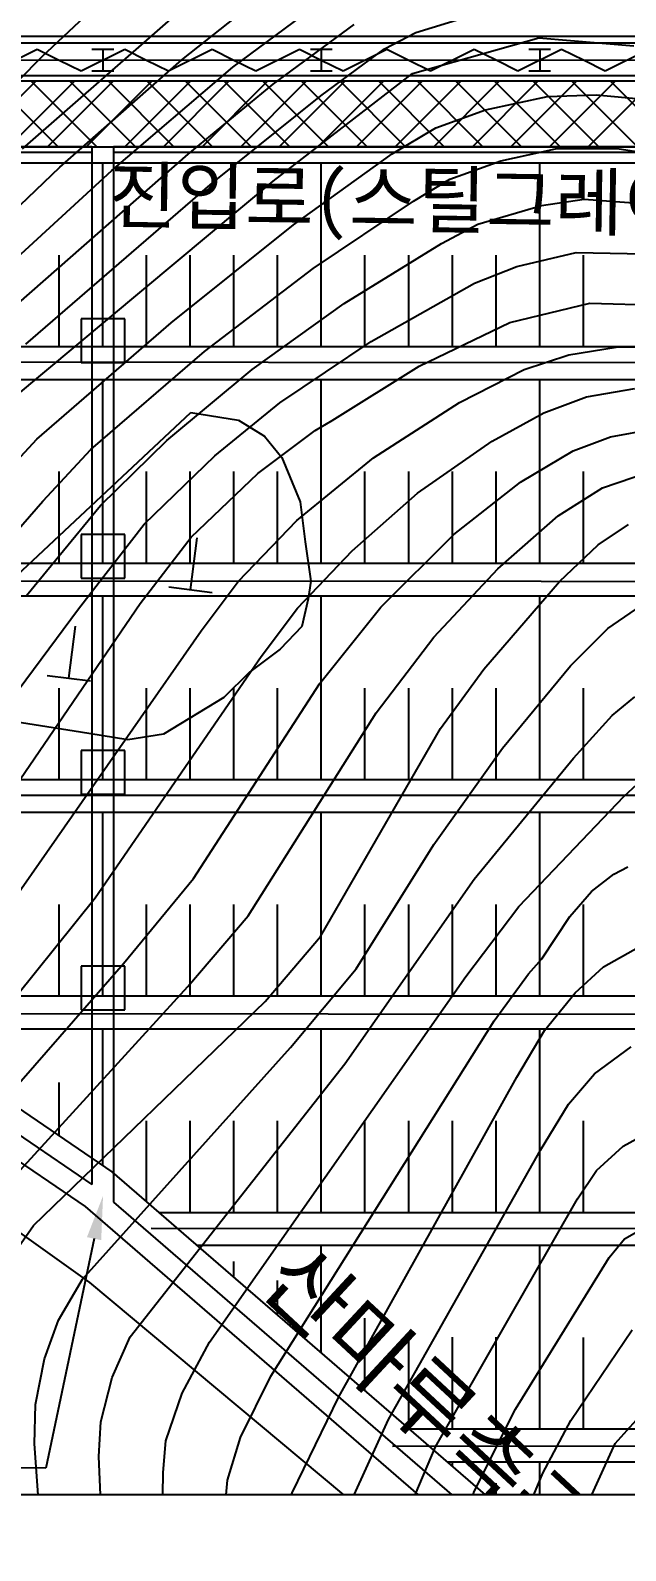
# Model space of a CAD drawing. Header units: millimetres. Extents: x 17638 to 18434, y 1103 to 1809.
# Drawn here: x 17876.3 to 17903.5, y 1399.7 to 1469.3 of the extents above; entities that cross this region are included whole.
import ezdxf
from ezdxf.xclip import XClip

# ---------------------------------------------------------------- set-up
doc = ezdxf.new("R2010")
doc.units = ezdxf.units.MM
doc.header["$LTSCALE"] = 10
doc.header["$MEASUREMENT"] = 0
doc.header["$XCLIPFRAME"] = 2
doc.layers.add('TX-PAPR', color=2, linetype='Continuous', plot=False)
doc.layers.add('TZ-BASE', color=253, linetype='Continuous')
doc.styles.add('HANA', font='GulimChe.ttf')

# ---------------------------------------------------------------- blocks, each defined once
blk = doc.blocks.new('JD-CDFDG5GDCH4')
at = {"layer": 'TZ-BASE'}
for p, q in [((157.204, -9.235, -209.01), (162.329, -4.402, -209.01)), ((156.317, -13.441, -208.01), (165.079, -5.777, -208.01)), ((163.622, -9.372, -207.01), (166.833, -6.819, -207.01)), ((165.954, -9.706, -206.01), (169.89, -6.793, -206.01)), ((174.333, -8.115, -204.01), (179.366, -6.562, -204.01)), ((199.526, -8.3, -393.01), (111.208, -8.3, -393.01)), ((167.802, -10.478, -205.01), (171.507, -7.758, -205.01)), ((172.895, -8.863, -204.01), (174.333, -8.115, -204.01)), ((199.525, -8.6, -393.01), (111.207, -8.6, -393.01)), ((155, -9.877, -393.01), (157, -8.877, -393.01)), ((157, -8.877, -393.01), (158, -9.377, -393.01)), ((159, -9.877, -393.01), (161, -8.876, -393.01)), ((159.5, -8.877, -393.01), (160.5, -8.876, -393.01)), ((160, -8.877, -393.01), (160, -9.877, -393.01)), ((161, -8.876, -393.01), (162, -9.376, -393.01)), ((163, -9.876, -393.01), (165, -8.876, -393.01)), ((165, -8.876, -393.01), (166, -9.376, -393.01)), ((167, -9.876, -393.01), (169, -8.875, -393.01)), ((169, -8.875, -393.01), (170, -9.375, -393.01)), ((169.5, -8.875, -393.01), (170.5, -8.875, -393.01)), ((169.985, -11.015, -204.01), (172.895, -8.863, -204.01)), ((170, -8.875, -393.01), (170, -9.875, -393.01)), ((171, -9.875, -393.01), (173, -8.875, -393.01)), ((173, -8.875, -393.01), (174, -9.375, -393.01)), ((174.175, -9.989, -203.01), (179.963, -8.366, -203.01)), ((175, -9.875, -393.01), (177, -8.874, -393.01)), ((177, -8.874, -393.01), (178, -9.374, -393.01)), ((179, -9.874, -393.01), (181, -8.874, -393.01)), ((179.5, -8.874, -393.01), (180.5, -8.874, -393.01)), ((179.963, -8.366, -203.01), (184.311, -8.728, -203.01)), ((180, -8.874, -393.01), (180, -9.874, -393.01)), ((181, -8.874, -393.01), (182, -9.374, -393.01)), ((183, -9.874, -393.01), (185, -8.873, -393.01)), ((152.486, -14.006, -209.01), (157.204, -9.235, -209.01)), ((158, -9.377, -393.01), (159, -9.877, -393.01)), ((158.028, -14.282, -207.01), (163.622, -9.372, -207.01)), ((160.412, -14.428, -206.01), (165.954, -9.706, -206.01)), ((162, -9.376, -393.01), (163, -9.876, -393.01)), ((166, -9.376, -393.01), (167, -9.876, -393.01)), ((170, -9.375, -393.01), (171, -9.875, -393.01)), ((174, -9.375, -393.01), (175, -9.875, -393.01)), ((178, -9.374, -393.01), (179, -9.874, -393.01)), ((182, -9.374, -393.01), (183, -9.874, -393.01)), ((199.52, -10.1, -393.01), (109.898, -10.1, -393.01)), ((199.519, -10.35, -393.01), (109.913, -10.35, -393.01)), ((280, -10.35, -393.01), (113.339, -10.35, -393.01)), ((153.935, -13.35, -393.01), (156.935, -10.35, -393.01)), ((157.952, -13.35, -393.01), (154.952, -10.35, -393.01)), ((155.703, -13.35, -393.01), (158.703, -10.35, -393.01)), ((159.719, -13.35, -393.01), (156.719, -10.35, -393.01)), ((157.471, -13.35, -393.01), (160.471, -10.35, -393.01)), ((161.487, -13.35, -393.01), (158.487, -10.35, -393.01)), ((159.239, -13.35, -393.01), (162.239, -10.35, -393.01)), ((159.5, -9.877, -393.01), (160.5, -9.876, -393.01)), ((163.255, -13.35, -393.01), (160.255, -10.35, -393.01)), ((161.006, -13.35, -393.01), (164.006, -10.35, -393.01)), ((165.023, -13.35, -393.01), (162.023, -10.35, -393.01)), ((162.774, -13.35, -393.01), (165.774, -10.35, -393.01)), ((166.79, -13.35, -393.01), (163.79, -10.35, -393.01)), ((164.542, -13.35, -393.01), (167.542, -10.35, -393.01)), ((168.558, -13.35, -393.01), (165.558, -10.35, -393.01)), ((166.31, -13.35, -393.01), (169.31, -10.35, -393.01)), ((170.326, -13.35, -393.01), (167.326, -10.35, -393.01)), ((167.793, -14.916, -203.01), (174.175, -9.989, -203.01)), ((168.077, -13.35, -393.01), (171.077, -10.35, -393.01)), ((172.094, -13.35, -393.01), (169.094, -10.35, -393.01)), ((169.5, -9.875, -393.01), (170.5, -9.875, -393.01)), ((169.845, -13.35, -393.01), (172.845, -10.35, -393.01)), ((173.861, -13.35, -393.01), (170.861, -10.35, -393.01)), ((171.613, -13.35, -393.01), (174.613, -10.35, -393.01)), ((175.629, -13.35, -393.01), (172.629, -10.35, -393.01)), ((173.381, -13.35, -393.01), (176.381, -10.35, -393.01)), ((177.397, -13.35, -393.01), (174.397, -10.35, -393.01)), ((175.149, -13.35, -393.01), (178.149, -10.35, -393.01)), ((179.165, -13.35, -393.01), (176.165, -10.35, -393.01)), ((176.916, -13.35, -393.01), (179.916, -10.35, -393.01)), ((180.933, -13.35, -393.01), (177.933, -10.35, -393.01)), ((178.684, -13.35, -393.01), (181.684, -10.35, -393.01)), ((179.5, -9.874, -393.01), (180.5, -9.874, -393.01)), ((182.7, -13.35, -393.01), (179.7, -10.35, -393.01)), ((180.452, -13.35, -393.01), (183.452, -10.35, -393.01)), ((184.468, -13.35, -393.01), (181.468, -10.35, -393.01)), ((182.22, -13.35, -393.01), (185.22, -10.35, -393.01)), ((186.236, -13.35, -393.01), (183.236, -10.35, -393.01)), ((163.906, -13.683, -205.01), (167.802, -10.478, -205.01)), ((165.025, -14.996, -204.01), (169.985, -11.015, -204.01)), ((177.511, -11.658, -202.01), (180.361, -11.042, -202.01)), ((180.361, -11.042, -202.01), (182.582, -10.974, -202.01)), ((182.582, -10.974, -202.01), (184.753, -11.167, -202.01)), ((175.243, -12.484, -202.01), (177.511, -11.658, -202.01)), ((173.246, -13.666, -202.01), (175.243, -12.484, -202.01)), ((159.492, -13.35, -393.01), (110.087, -13.35, -393.01)), ((159.492, -13.6, -393.01), (110.102, -13.6, -393.01)), ((113.339, -13.35, -393.01), (280, -13.35, -393.01)), ((156.137, -20.495, -205.01), (163.906, -13.683, -205.01)), ((159.492, -13.35, -393.01), (159.492, -60.814, -393.01)), ((160.492, -13.35, -393.01), (160.492, -61.622, -393.01)), ((199.508, -13.35, -393.01), (160.492, -13.35, -393.01)), ((199.508, -13.6, -393.01), (160.492, -13.6, -393.01)), ((168.729, -16.917, -202.01), (173.246, -13.666, -202.01)), ((178.212, -13.987, -201.01), (180.723, -13.435, -201.01)), ((180.723, -13.435, -201.01), (183.551, -13.42, -201.01)), ((183.551, -13.42, -201.01), (187.756, -14.068, -201.01)), ((199.506, -14.1, -393.01), (105.807, -14.1, -393.01)), ((150.737, -21.241, -207.01), (158.028, -14.282, -207.01)), ((153.509, -20.759, -206.01), (160.412, -14.428, -206.01)), ((160, -22.5, -393.01), (160, -14.1, -393.01)), ((170, -22.5, -393.01), (170, -14.1, -393.01)), ((175.887, -14.826, -201.01), (178.212, -13.987, -201.01)), ((180, -22.5, -393.01), (180, -14.1, -393.01)), ((155.862, -24.877, -203.01), (167.793, -14.916, -203.01)), ((156.481, -22.367, -204.01), (165.025, -14.996, -204.01)), ((174.22, -15.828, -201.01), (175.887, -14.826, -201.01)), ((169.627, -18.908, -201.01), (174.22, -15.828, -201.01)), ((180.083, -16.024, -200.01), (182.029, -15.734, -200.01)), ((182.029, -15.734, -200.01), (185.662, -16.007, -200.01)), ((177.173, -16.876, -200.01), (180.083, -16.024, -200.01)), ((163.125, -21.396, -202.01), (168.729, -16.917, -202.01)), ((175.51, -17.767, -200.01), (177.173, -16.876, -200.01)), ((171.049, -20.51, -200.01), (175.51, -17.767, -200.01)), ((158, -22.5, -393.01), (158, -18.3, -393.01)), ((162, -22.5, -393.01), (162, -18.3, -393.01)), ((164, -22.5, -393.01), (164, -18.3, -393.01)), ((166, -22.5, -393.01), (166, -18.3, -393.01)), ((168, -22.5, -393.01), (168, -18.3, -393.01)), ((172, -22.5, -393.01), (172, -18.3, -393.01)), ((174, -22.5, -393.01), (174, -18.3, -393.01)), ((176, -22.5, -393.01), (176, -18.3, -393.01)), ((178, -22.5, -393.01), (178, -18.3, -393.01)), ((178.955, -18.822, -199.01), (181.662, -18.184, -199.01)), ((181.662, -18.184, -199.01), (184.779, -18.234, -199.01)), ((182, -22.5, -393.01), (182, -18.3, -393.01)), ((164.66, -22.703, -201.01), (169.627, -18.908, -201.01)), ((177.011, -19.586, -199.01), (178.955, -18.822, -199.01)), ((172.289, -22.245, -199.01), (177.011, -19.586, -199.01)), ((166.828, -23.529, -200.01), (171.049, -20.51, -200.01)), ((178.629, -21.379, -198.01), (182.293, -20.498, -198.01)), ((182.293, -20.498, -198.01), (187.347, -20.64, -198.01)), ((156.982, -26.724, -202.01), (163.125, -21.396, -202.01)), ((161.004, -21.206, -393.01), (159.004, -21.206, -393.01)), ((159.004, -21.206, -393.01), (159.004, -23.206, -393.01)), ((161.004, -23.206, -393.01), (161.004, -21.206, -393.01)), ((174.483, -23.382, -198.01), (178.629, -21.379, -198.01)), ((168.108, -25.062, -199.01), (172.289, -22.245, -199.01)), ((199.476, -22.5, -393.01), (118.874, -22.5, -393.01)), ((159.444, -27.184, -201.01), (164.66, -22.703, -201.01)), ((179.291, -23.533, -197.01), (181.328, -22.853, -197.01)), ((181.328, -22.853, -197.01), (183.504, -22.502, -197.01)), ((183.504, -22.502, -197.01), (186.541, -22.475, -197.01)), ((118.082, -23.142, -393.01), (180.041, -23.205, -393.01)), ((159.004, -23.206, -393.01), (161.004, -23.206, -393.01)), ((162.927, -26.774, -200.01), (166.828, -23.529, -200.01)), ((170.5, -25.863, -198.01), (174.483, -23.382, -198.01)), ((176.325, -25.037, -197.01), (179.291, -23.533, -197.01)), ((180.041, -23.205, -393.01), (219.98, -23.186, -393.01)), ((199.471, -24, -393.01), (140, -24, -393.01)), ((160, -32.4, -393.01), (160, -24, -393.01)), ((170, -32.4, -393.01), (170, -24, -393.01)), ((180, -32.4, -393.01), (180, -24, -393.01)), ((180.189, -25.506, -196.01), (182.135, -24.774, -196.01)), ((182.135, -24.774, -196.01), (184.349, -24.4, -196.01)), ((151.424, -37.29, -201.845), (164.032, -25.496, -201.845)), ((164.032, -25.496, -201.845), (166.203, -25.841, -201.845)), ((165.125, -27.483, -199.01), (168.108, -25.062, -199.01)), ((172.396, -27.575, -197.01), (176.325, -25.037, -197.01)), ((177.824, -26.805, -196.01), (180.189, -25.506, -196.01)), ((166.203, -25.841, -201.845), (167.397, -26.587, -201.845)), ((167.099, -28.285, -198.01), (169.726, -26.32, -198.01)), ((169.726, -26.32, -198.01), (170.5, -25.863, -198.01)), ((183.241, -26.608, -195.01), (185.236, -26.24, -195.01)), ((152.199, -31.788, -202.01), (156.982, -26.724, -202.01)), ((159.886, -29.75, -200.01), (162.927, -26.774, -200.01)), ((167.397, -26.587, -201.845), (168.199, -27.549, -201.845)), ((174.406, -29.18, -196.01), (177.824, -26.805, -196.01)), ((181.537, -27.253, -195.01), (183.241, -26.608, -195.01)), ((157.256, -29.55, -201.01), (159.444, -27.184, -201.01)), ((161.894, -30.599, -199.01), (165.125, -27.483, -199.01)), ((168.199, -27.549, -201.845), (169.028, -29.589, -201.845)), ((168.884, -30.432, -197.01), (172.396, -27.575, -197.01)), ((179.122, -28.689, -195.01), (181.537, -27.253, -195.01)), ((158, -32.4, -393.01), (158, -28.2, -393.01)), ((162, -32.4, -393.01), (162, -28.2, -393.01)), ((164, -32.4, -393.01), (164, -28.2, -393.01)), ((164.044, -31.202, -198.01), (167.099, -28.285, -198.01)), ((166, -32.4, -393.01), (166, -28.2, -393.01)), ((168, -32.4, -393.01), (168, -28.2, -393.01)), ((172, -32.4, -393.01), (172, -28.2, -393.01)), ((174, -32.4, -393.01), (174, -28.2, -393.01)), ((176, -32.4, -393.01), (176, -28.2, -393.01)), ((178, -32.4, -393.01), (178, -28.2, -393.01)), ((182, -32.4, -393.01), (182, -28.2, -393.01)), ((182.876, -28.947, -194.01), (184.984, -28.221, -194.01)), ((171.409, -31.817, -196.01), (174.406, -29.18, -196.01)), ((176.066, -31.077, -195.01), (179.122, -28.689, -195.01)), ((180.849, -30.222, -194.01), (182.876, -28.947, -194.01)), ((149.379, -38.556, -201.01), (157.256, -29.55, -201.01)), ((156.505, -33.865, -200.01), (159.886, -29.75, -200.01)), ((169.028, -29.589, -201.845), (169.255, -31.414, -201.845)), ((166.188, -33.225, -197.01), (168.884, -30.432, -197.01)), ((178.075, -32.645, -194.01), (180.849, -30.222, -194.01)), ((158.891, -34.48, -199.01), (161.894, -30.599, -199.01)), ((161.004, -31.08, -393.01), (159.004, -31.08, -393.01)), ((159.004, -31.08, -393.01), (159.004, -33.08, -393.01)), ((161.004, -33.08, -393.01), (161.004, -31.08, -393.01)), ((161.708, -34.229, -198.01), (164.044, -31.202, -198.01)), ((164.016, -33.604, -200.707), (164.322, -31.224, -200.707)), ((172.723, -34.394, -195.01), (176.066, -31.077, -195.01)), ((182.671, -31.553, -193.01), (184.063, -30.623, -193.01)), ((168.913, -34.441, -196.01), (171.409, -31.817, -196.01)), ((169.255, -31.414, -201.845), (169.527, -33.208, -201.845)), ((180.899, -33.233, -193.01), (182.671, -31.553, -193.01)), ((199.442, -32.4, -393.01), (127.683, -32.4, -393.01)), ((175.155, -35.779, -194.01), (178.075, -32.645, -194.01)), ((127.126, -33.184, -393.01), (180.071, -33.216, -393.01)), ((159.004, -33.08, -393.01), (161.004, -33.08, -393.01)), ((164.495, -35.476, -197.01), (166.188, -33.225, -197.01)), ((169.527, -33.208, -201.845), (169.397, -34.022, -201.845)), ((177.443, -37.232, -193.01), (180.899, -33.233, -193.01)), ((180.071, -33.216, -393.01), (236.22, -33.335, -393.01)), ((199.437, -33.9, -393.01), (129.012, -33.9, -393.01)), ((160, -42.3, -393.01), (160, -33.9, -393.01)), ((163.024, -33.477, -200.707), (165.008, -33.732, -200.707)), ((169.397, -34.022, -201.845), (169.116, -35.289, -201.845)), ((170, -42.3, -393.01), (170, -33.9, -393.01)), ((180, -42.3, -393.01), (180, -33.9, -393.01)), ((149.532, -52.037, -198.01), (161.708, -34.229, -198.01)), ((150.107, -46.271, -199.01), (158.891, -34.48, -199.01)), ((167.242, -36.653, -196.01), (168.913, -34.441, -196.01)), ((169.918, -37.905, -195.01), (172.723, -34.394, -195.01)), ((183.113, -35.376, -192.01), (184.383, -34.512, -192.01)), ((158.444, -37.649, -200.608), (158.75, -35.269, -200.608)), ((169.116, -35.289, -201.845), (168.117, -36.323, -201.845)), ((181.409, -37.086, -192.01), (183.113, -35.376, -192.01)), ((149.524, -56.941, -197.01), (164.495, -35.476, -197.01)), ((172.519, -39.24, -194.01), (175.155, -35.779, -194.01)), ((159.655, -47.694, -196.01), (167.242, -36.653, -196.01)), ((168.117, -36.323, -201.845), (166.718, -37.373, -201.845)), ((157.452, -37.522, -200.608), (159.436, -37.777, -200.608)), ((166.718, -37.373, -201.845), (165.539, -38.538, -201.845)), ((175.454, -39.943, -193.01), (177.443, -37.232, -193.01)), ((178.289, -40.844, -192.01), (181.409, -37.086, -192.01)), ((158, -42.3, -393.01), (158, -38.1, -393.01)), ((162, -42.3, -393.01), (162, -38.1, -393.01)), ((164, -42.3, -393.01), (164, -38.1, -393.01)), ((164.143, -46.807, -195.01), (169.918, -37.905, -195.01)), ((166, -42.3, -393.01), (166, -38.1, -393.01)), ((168, -42.3, -393.01), (168, -38.1, -393.01)), ((172, -42.3, -393.01), (172, -38.1, -393.01)), ((174, -42.3, -393.01), (174, -38.1, -393.01)), ((176, -42.3, -393.01), (176, -38.1, -393.01)), ((178, -42.3, -393.01), (178, -38.1, -393.01)), ((182, -42.3, -393.01), (182, -38.1, -393.01)), ((165.539, -38.538, -201.845), (162.77, -40.205, -201.845)), ((183.315, -39.356, -191.01), (184.361, -38.504, -191.01)), ((157.726, -39.921, -201.845), (154.855, -39.465, -201.845)), ((166.654, -48.515, -194.01), (172.519, -39.24, -194.01)), ((181.545, -41.309, -191.01), (183.315, -39.356, -191.01)), ((159.354, -40.18, -201.845), (157.726, -39.921, -201.845)), ((161.138, -40.463, -201.845), (159.354, -40.18, -201.845)), ((162.77, -40.205, -201.845), (161.138, -40.463, -201.845)), ((169.968, -49.457, -193.01), (175.454, -39.943, -193.01)), ((161.004, -40.951, -393.01), (159.004, -40.951, -393.01)), ((159.004, -40.951, -393.01), (159.004, -42.951, -393.01)), ((161.004, -42.951, -393.01), (161.004, -40.951, -393.01)), ((175.159, -45.258, -192.01), (178.289, -40.844, -192.01)), ((176.992, -46.835, -191.01), (181.545, -41.309, -191.01)), ((199.407, -42.3, -393.01), (136.455, -42.3, -393.01)), ((183.868, -43.043, -190.01), (184.658, -42.32, -190.01)), ((135.883, -42.999, -393.01), (226.462, -43.001, -393.01)), ((159.004, -42.951, -393.01), (161.004, -42.951, -393.01)), ((179.039, -48.095, -190.01), (183.868, -43.043, -190.01)), ((199.402, -43.8, -393.01), (137.785, -43.8, -393.01)), ((160, -52.2, -393.01), (160, -43.8, -393.01)), ((170, -52.2, -393.01), (170, -43.8, -393.01)), ((180, -52.2, -393.01), (180, -43.8, -393.01)), ((171.59, -50.948, -192.01), (175.159, -45.258, -192.01)), ((140, -46.3, -393.01), (160.41, -60.23, -393.01)), ((183.388, -46.618, -189.01), (184.033, -46.277, -189.01)), ((139.334, -47.056, -393.01), (159.492, -60.814, -393.01)), ((160.948, -50.695, -195.01), (164.143, -46.807, -195.01)), ((171.083, -55.292, -191.01), (176.992, -46.835, -191.01)), ((182.369, -47.406, -189.01), (183.388, -46.618, -189.01)), ((138.668, -47.812, -393.01), (159.189, -61.818, -393.01)), ((152.831, -56.169, -196.01), (159.655, -47.694, -196.01)), ((181.374, -48.549, -189.01), (182.369, -47.406, -189.01)), ((158, -52.2, -393.01), (158, -48, -393.01)), ((162, -52.2, -393.01), (162, -48, -393.01)), ((163.886, -51.758, -194.01), (166.654, -48.515, -194.01)), ((164, -52.2, -393.01), (164, -48, -393.01)), ((166, -52.2, -393.01), (166, -48, -393.01)), ((168, -52.2, -393.01), (168, -48, -393.01)), ((172, -52.2, -393.01), (172, -48, -393.01)), ((174, -52.2, -393.01), (174, -48, -393.01)), ((176, -52.2, -393.01), (176, -48, -393.01)), ((176.61, -51.287, -190.01), (179.039, -48.095, -190.01)), ((178, -52.2, -393.01), (178, -48, -393.01)), ((180.097, -50.478, -189.01), (181.374, -48.549, -189.01)), ((182, -52.2, -393.01), (182, -48, -393.01)), ((167.431, -52.441, -193.01), (169.968, -49.457, -193.01)), ((182.912, -50.855, -188.01), (184.523, -49.954, -188.01)), ((154.358, -58.228, -195.01), (160.948, -50.695, -195.01)), ((179.483, -51.166, -189.01), (180.097, -50.478, -189.01)), ((139.746, -51.314, -393.01), (159.389, -65.292, -393.01)), ((139.746, -51.314, -393.01), (159.389, -65.292, -393.01)), ((161.004, -50.825, -393.01), (159.004, -50.825, -393.01)), ((159.004, -50.825, -393.01), (159.004, -52.825, -393.01)), ((161.004, -52.825, -393.01), (161.004, -50.825, -393.01)), ((164.878, -68.019, -190.01), (176.61, -51.287, -190.01)), ((168.586, -54.544, -192.01), (171.59, -50.948, -192.01)), ((177.921, -53.326, -189.01), (179.483, -51.166, -189.01)), ((181.625, -52.042, -188.01), (182.912, -50.855, -188.01)), ((154.73, -61.771, -194.01), (163.886, -51.758, -194.01)), ((180.215, -53.761, -188.01), (181.625, -52.042, -188.01)), ((199.373, -52.2, -393.01), (148.645, -52.2, -393.01)), ((156.828, -62.679, -193.01), (167.431, -52.441, -193.01)), ((159.004, -52.825, -393.01), (161.004, -52.825, -393.01)), ((148.096, -52.972, -393.01), (218.105, -53.063, -393.01)), ((167.692, -69.578, -189.01), (177.921, -53.326, -189.01)), ((199.367, -53.7, -393.01), (150.843, -53.7, -393.01)), ((160, -59.95, -393.01), (160, -53.7, -393.01)), ((170, -62.1, -393.01), (170, -53.7, -393.01)), ((178.958, -55.9, -188.01), (180.215, -53.761, -188.01)), ((180, -62.1, -393.01), (180, -53.7, -393.01)), ((159.071, -65.141, -192.01), (168.586, -54.544, -192.01)), ((182.505, -55.75, -187.01), (184.179, -54.51, -187.01)), ((161.247, -67.777, -191.01), (171.083, -55.292, -191.01)), ((158, -58.585, -393.01), (158, -56.142, -393.01)), ((170.809, -70.519, -188.01), (178.958, -55.9, -188.01)), ((181.314, -57.137, -187.01), (182.505, -55.75, -187.01)), ((180.036, -59.239, -187.01), (181.314, -57.137, -187.01)), ((162, -61.604, -393.01), (162, -57.9, -393.01)), ((164, -62.1, -393.01), (164, -57.9, -393.01)), ((166, -62.1, -393.01), (166, -57.9, -393.01)), ((168, -62.1, -393.01), (168, -57.9, -393.01)), ((172, -62.1, -393.01), (172, -57.9, -393.01)), ((174, -62.1, -393.01), (174, -57.9, -393.01)), ((176, -62.1, -393.01), (176, -57.9, -393.01)), ((178, -62.1, -393.01), (178, -57.9, -393.01)), ((182, -62.1, -393.01), (182, -57.9, -393.01)), ((183.817, -59.052, -186.01), (185.537, -58.112, -186.01)), ((182.591, -60.171, -186.01), (183.817, -59.052, -186.01)), ((173.083, -71.554, -187.01), (180.036, -59.239, -187.01)), ((160.41, -60.23, -393.01), (180, -77.16, -393.01)), ((181.725, -61.469, -186.01), (182.591, -60.171, -186.01)), ((159.189, -61.818, -393.01), (179.045, -78.978, -393.01)), ((160.492, -61.622, -393.01), (179.522, -78.069, -393.01)), ((175.222, -72.811, -186.01), (181.725, -61.469, -186.01)), ((199.338, -62.1, -393.01), (162.574, -62.1, -393.01)), ((183.877, -63.293, -185.01), (185.617, -62.298, -185.01)), ((155.292, -64.857, -193.01), (156.828, -62.679, -193.01)), ((162.213, -62.809, -393.01), (212.254, -62.831, -393.01)), ((159.598, -63.284, -393.01), (157.396, -73.776, -393.01)), ((199.333, -63.6, -393.01), (164.31, -63.6, -393.01)), ((170, -68.518, -393.01), (170, -63.6, -393.01)), ((180, -72, -393.01), (180, -63.6, -393.01)), ((183.171, -64.139, -185.01), (183.877, -63.293, -185.01)), ((166, -65.061, -393.01), (166, -64.33, -393.01)), ((178.893, -71.088, -185.01), (183.171, -64.139, -185.01)), ((157.97, -67.019, -192.01), (159.071, -65.141, -192.01)), ((159.389, -65.292, -393.01), (179.521, -82.103, -393.01)), ((159.389, -65.292, -393.01), (179.521, -82.103, -393.01)), ((168, -66.789, -393.01), (168, -65.195, -393.01)), ((157.325, -68.788, -192.01), (157.97, -67.019, -192.01)), ((172, -70.246, -393.01), (172, -66.923, -393.01)), ((160.42, -69.63, -191.01), (161.247, -67.777, -191.01)), ((163.631, -70.345, -190.01), (164.878, -68.019, -190.01)), ((174, -71.975, -393.01), (174, -67.787, -393.01)), ((176, -72, -393.01), (176, -67.792, -393.01)), ((178, -72, -393.01), (178, -67.796, -393.01)), ((181.43, -71.604, -184.01), (184.225, -67.456, -184.01)), ((182, -72, -393.01), (182, -67.801, -393.01)), ((156.92, -70.871, -192.01), (157.325, -68.788, -192.01)), ((159.901, -71.656, -191.01), (160.42, -69.63, -191.01)), ((166.294, -72.373, -189.01), (167.692, -69.578, -189.01)), ((156.871, -72.672, -192.01), (156.92, -70.871, -192.01)), ((162.885, -72.524, -190.01), (163.631, -70.345, -190.01)), ((168.664, -74.905, -188.01), (170.809, -70.519, -188.01)), ((183.451, -72.648, -183.01), (185.546, -70.323, -183.01)), ((171.292, -75.47, -187.01), (173.083, -71.554, -187.01)), ((177.003, -74.854, -185.01), (178.893, -71.088, -185.01)), ((180.139, -74.007, -184.01), (181.43, -71.604, -184.01)), ((159.815, -73.251, -191.01), (159.901, -71.656, -191.01)), ((199.303, -72, -393.01), (174.029, -72, -393.01)), ((157.435, -80.858, -192.01), (156.871, -72.672, -192.01)), ((162.761, -73.981, -190.01), (162.885, -72.524, -190.01)), ((165.704, -74.324, -189.01), (166.294, -72.373, -189.01)), ((173.256, -72.774, -393.01), (206.566, -72.737, -393.01)), ((173.675, -76.479, -186.01), (175.222, -72.811, -186.01)), ((181.496, -76.987, -183.01), (183.451, -72.648, -183.01)), ((160.296, -85.154, -191.01), (159.815, -73.251, -191.01)), ((199.298, -73.5, -393.01), (175.765, -73.5, -393.01)), ((176, -73.703, -393.01), (176, -73.5, -393.01)), ((180, -77.16, -393.01), (180, -73.5, -393.01)), ((157.396, -73.776, -393.01), (144.492, -73.731, -393.01)), ((162.632, -81.636, -190.01), (162.761, -73.981, -190.01)), ((165.23, -79.523, -189.01), (165.704, -74.324, -189.01)), ((178.846, -77.14, -184.01), (180.139, -74.007, -184.01)), ((168.215, -76.753, -188.01), (168.664, -74.905, -188.01)), ((176.165, -77.214, -185.01), (177.003, -74.854, -185.01)), ((178, -75.432, -393.01), (178, -74.466, -393.01))]:
    blk.add_line(p, q, dxfattribs=at)
at = {"layer": 'TZ-BASE', "ltscale": 0.2}
blk.add_line((110.659, -9.382, -393.01), (280, -9.362, -393.01), dxfattribs=at)
at = {"layer": 'TZ-BASE'}
blk.add_solid([(159.272, -63.215, -393.01), (160.009, -61.326, -393.01), (159.924, -63.352, -393.01)], dxfattribs=at)
at = {"layer": 'TZ-BASE', "style": 'HANA'}
for s, height, rotation, p in [('진입로(스틸그레이팅3.0)', 2.5, 359.15694, (160.231, -16.799, -393.01)), ('산마루측구', 3, 317.10673, (167.053, -65.475, -393.01))]:
    blk.add_text(s, height=height, rotation=rotation, dxfattribs=at).set_placement(p)

msp = doc.modelspace()

# ---------------------------------------------------------------- linework, layer by layer
at = {"layer": 'TX-PAPR', "elevation": 393.01, "flags": 128}
msp.add_lwpolyline([(17721.109, 1552.283), (18419.599, 1552.283), (18419.599, 1402.283), (17718.088, 1402.283), (17721.109, 1552.283)], dxfattribs=at)

# ---------------------------------------------------------------- block references
at = {"layer": 'TZ-BASE'}
ref = msp.add_blockref('JD-CDFDG5GDCH4', (17719.599, 1477.283, 393.01), dxfattribs=at)
XClip(ref).set_block_clipping_path([(1.5103084745, 75), (700, 75), (700, -75), (-1.5103084745, -75)])

doc.saveas('drawing.dxf')
